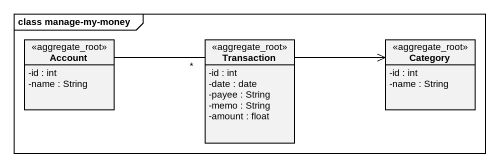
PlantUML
@startuml
mainframe class manage-my-money
hide circle
hide empty members
skinparam classAttributeIconSize 0
class Account <<aggregate_root>> {
  -id : int
  -name : String
}
class Transaction <<aggregate_root>> {
  -id : int
  -date : date
  -payee : String
  -memo : String
  -amount : float
}
class Category <<aggregate_root>> {
  -id : int
  -name : String
}
Account -right- "*" Transaction
Transaction -right-> Category
@enduml
